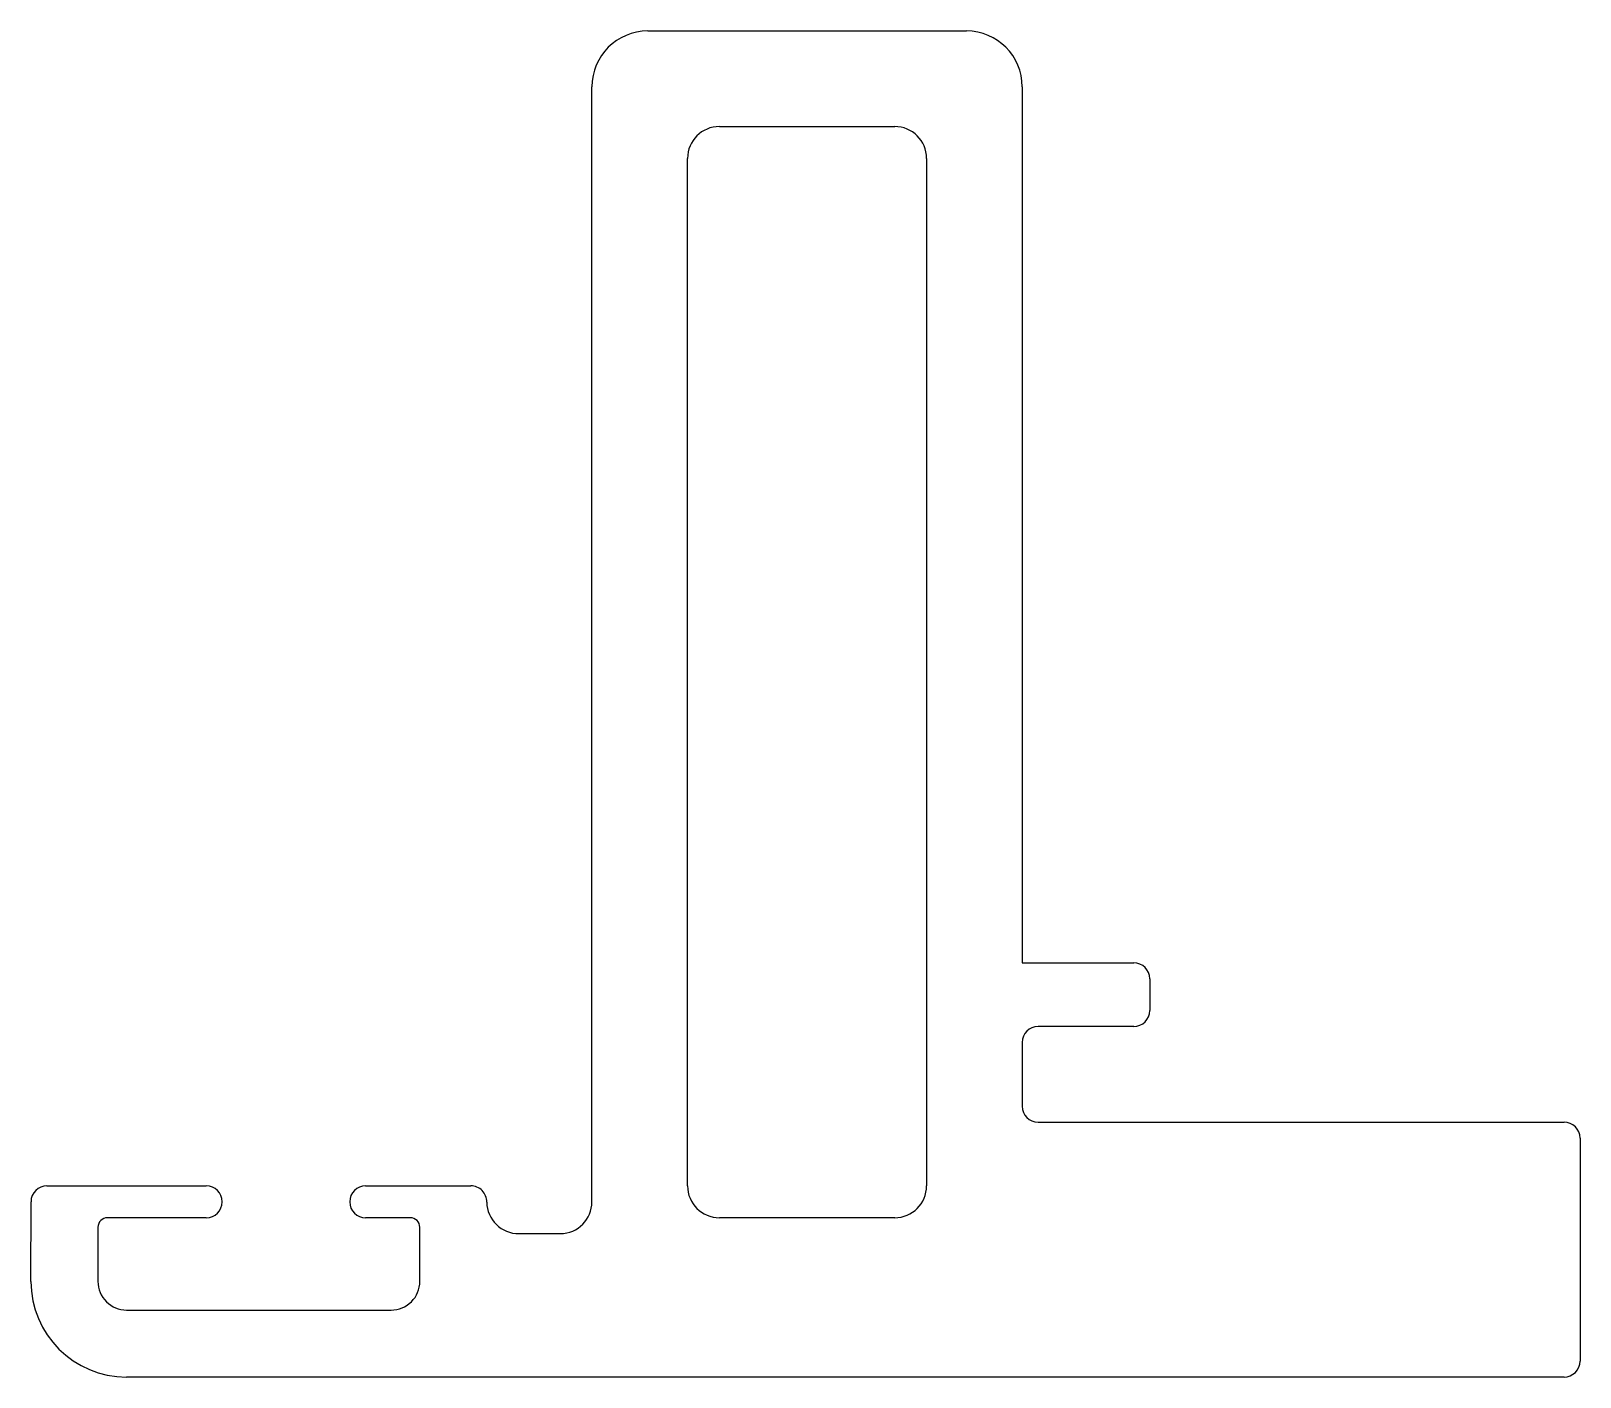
# Model space of a CAD drawing. Extents: x 0.7 to 49.3, y 0.7 to 43.
import ezdxf

# ---------------------------------------------------------------- set-up
doc = ezdxf.new("R2010")
doc.units = 0
doc.layers.get('0').update_dxf_attribs({"linetype": 'CONTINUOUS'})

msp = doc.modelspace()

# ---------------------------------------------------------------- linework, layer by layer
for p, q in [((20.057, 42.957), (30.057, 42.957)), ((18.307, 6.207), (18.307, 41.207)), ((31.807, 41.207), (31.807, 13.707)), ((22.307, 39.957), (27.807, 39.957)), ((21.307, 6.707), (21.307, 38.957)), ((28.807, 38.957), (28.807, 6.707)), ((31.807, 13.707), (35.307, 13.707)), ((35.807, 13.207), (35.807, 12.207)), ((35.307, 11.707), (32.307, 11.707)), ((31.807, 11.207), (31.807, 9.207)), ((32.307, 8.707), (48.807, 8.707)), ((49.307, 8.207), (49.307, 1.207)), ((1.207, 6.707), (6.207, 6.707)), ((1.208, 6.707), (1.207, 6.707)), ((11.207, 6.707), (14.507, 6.707)), ((0.707, 3.707), (0.708, 6.207)), ((2.808, 5.407), (2.807, 3.707)), ((6.207, 5.707), (3.108, 5.707)), ((12.607, 5.707), (11.207, 5.707)), ((12.908, 3.707), (12.907, 5.407)), ((27.807, 5.707), (22.307, 5.707)), ((16.017, 5.207), (17.317, 5.207)), ((0.707, 3.707), (0.707, 3.707)), ((3.708, 2.807), (12.007, 2.807)), ((48.807, 0.707), (3.707, 0.707))]:
    msp.add_line(p, q)
for centre, radius, start, end in [((20.057, 41.207), 1.75, 90, 179.9999), ((30.057, 41.207), 1.75, 360, 90), ((22.307, 38.957), 1, 90, 180), ((27.807, 38.957), 1, 360, 90), ((35.307, 13.207), 0.5, 360, 90), ((35.307, 12.207), 0.5, 270, 0), ((32.307, 11.207), 0.5, 90, 180), ((32.307, 9.207), 0.5, 180, 270), ((48.807, 8.207), 0.5, 360, 90), ((1.208, 6.207), 0.5, 90, 180), ((6.207, 6.207), 0.5, 270.011, 90.011), ((11.207, 6.207), 0.5, 90.011, 270.0093), ((14.507, 6.207), 0.5, 358.9429, 90), ((22.307, 6.707), 1, 180, 270), ((27.807, 6.707), 1, 270, 0), ((16.008, 6.207), 1, 180.5634, 270.5632), ((17.307, 6.207), 1, 270.5632, 0), ((3.108, 5.407), 0.3, 90, 180), ((12.607, 5.407), 0.3, 359.9994, 90), ((3.707, 3.707), 3, 180, 270), ((3.708, 3.707), 0.9, 179.9943, 270), ((12.007, 3.707), 0.9, 269.9999, 360), ((48.807, 1.207), 0.5, 270, 0)]:
    msp.add_arc(centre, radius, start, end)

doc.saveas('drawing.dxf')
